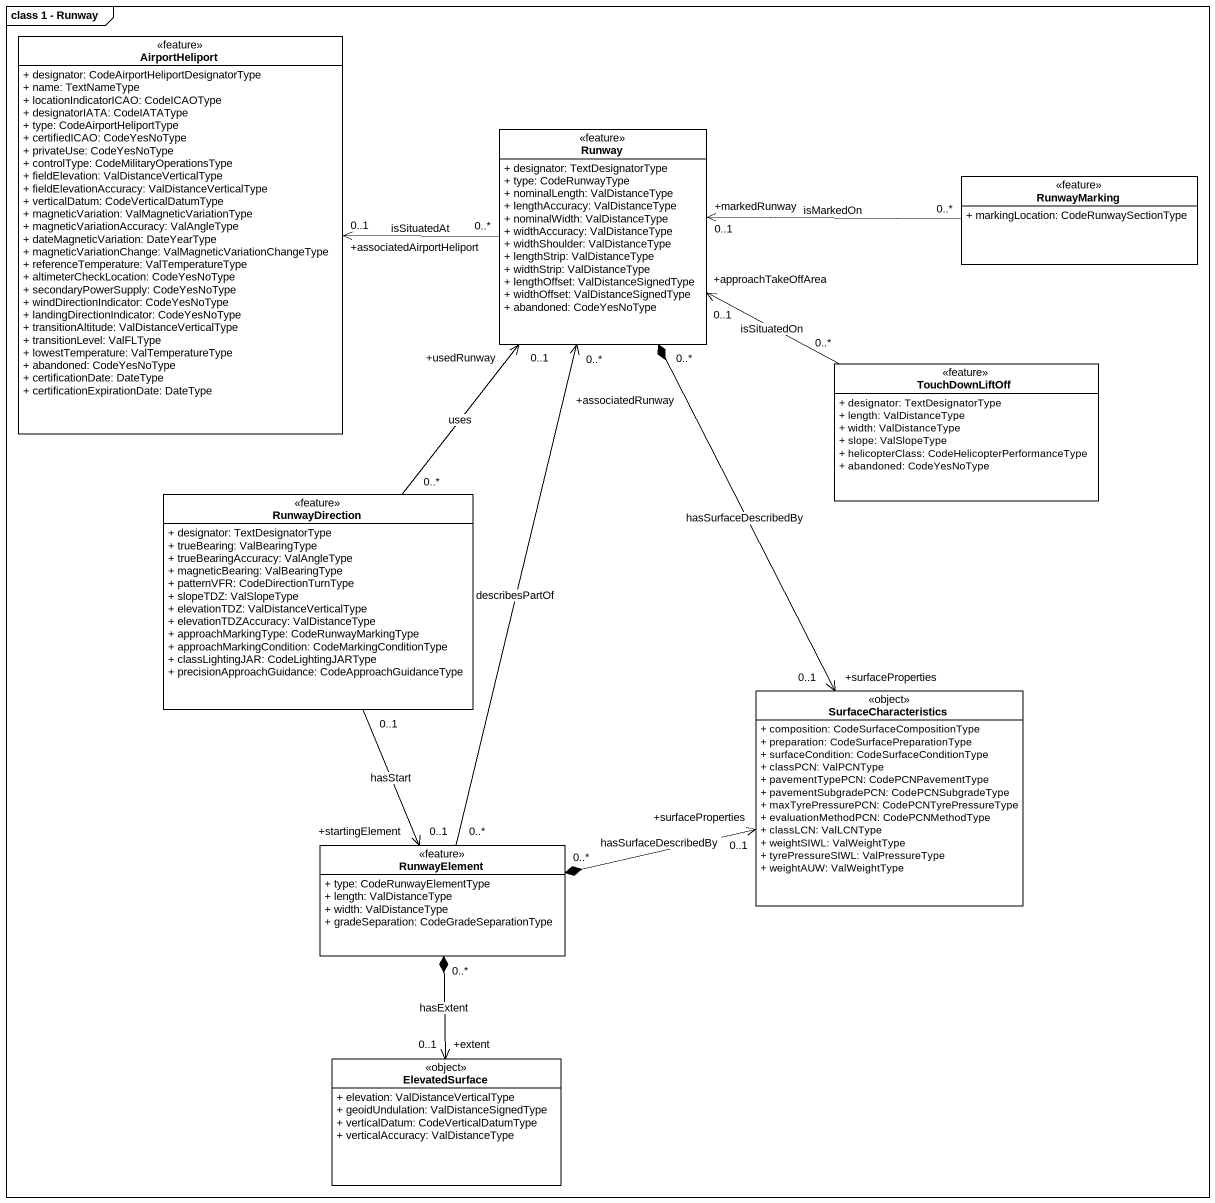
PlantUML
@startuml
mainframe class 1 - Runway
hide circle
hide empty members
skinparam classAttributeIconSize 0
class AirportHeliport <<feature>> {
  + designator: CodeAirportHeliportDesignatorType
  + name: TextNameType
  + locationIndicatorICAO: CodeICAOType
  + designatorIATA: CodeIATAType
  + type: CodeAirportHeliportType
  + certifiedICAO: CodeYesNoType
  + privateUse: CodeYesNoType
  + controlType: CodeMilitaryOperationsType
  + fieldElevation: ValDistanceVerticalType
  + fieldElevationAccuracy: ValDistanceVerticalType
  + verticalDatum: CodeVerticalDatumType
  + magneticVariation: ValMagneticVariationType
  + magneticVariationAccuracy: ValAngleType
  + dateMagneticVariation: DateYearType
  + magneticVariationChange: ValMagneticVariationChangeType
  + referenceTemperature: ValTemperatureType
  + altimeterCheckLocation: CodeYesNoType
  + secondaryPowerSupply: CodeYesNoType
  + windDirectionIndicator: CodeYesNoType
  + landingDirectionIndicator: CodeYesNoType
  + transitionAltitude: ValDistanceVerticalType
  + transitionLevel: ValFLType
  + lowestTemperature: ValTemperatureType
  + abandoned: CodeYesNoType
  + certificationDate: DateType
  + certificationExpirationDate: DateType
}
class Runway <<feature>> {
  + designator: TextDesignatorType
  + type: CodeRunwayType
  + nominalLength: ValDistanceType
  + lengthAccuracy: ValDistanceType
  + nominalWidth: ValDistanceType
  + widthAccuracy: ValDistanceType
  + widthShoulder: ValDistanceType
  + lengthStrip: ValDistanceType
  + widthStrip: ValDistanceType
  + lengthOffset: ValDistanceSignedType
  + widthOffset: ValDistanceSignedType
  + abandoned: CodeYesNoType
}
class RunwayMarking <<feature>> {
  + markingLocation: CodeRunwaySectionType
}
class TouchDownLiftOff <<feature>> {
  + designator: TextDesignatorType
  + length: ValDistanceType
  + width: ValDistanceType
  + slope: ValSlopeType
  + helicopterClass: CodeHelicopterPerformanceType
  + abandoned: CodeYesNoType
}
class RunwayDirection <<feature>> {
  + designator: TextDesignatorType
  + trueBearing: ValBearingType
  + trueBearingAccuracy: ValAngleType
  + magneticBearing: ValBearingType
  + patternVFR: CodeDirectionTurnType
  + slopeTDZ: ValSlopeType
  + elevationTDZ: ValDistanceVerticalType
  + elevationTDZAccuracy: ValDistanceType
  + approachMarkingType: CodeRunwayMarkingType
  + approachMarkingCondition: CodeMarkingConditionType
  + classLightingJAR: CodeLightingJARType
  + precisionApproachGuidance: CodeApproachGuidanceType
}
class SurfaceCharacteristics <<object>> {
  + composition: CodeSurfaceCompositionType
  + preparation: CodeSurfacePreparationType
  + surfaceCondition: CodeSurfaceConditionType
  + classPCN: ValPCNType
  + pavementTypePCN: CodePCNPavementType
  + pavementSubgradePCN: CodePCNSubgradeType
  + maxTyrePressurePCN: CodePCNTyrePressureType
  + evaluationMethodPCN: CodePCNMethodType
  + classLCN: ValLCNType
  + weightSIWL: ValWeightType
  + tyrePressureSIWL: ValPressureType
  + weightAUW: ValWeightType
}
class RunwayElement <<feature>> {
  + type: CodeRunwayElementType
  + length: ValDistanceType
  + width: ValDistanceType
  + gradeSeparation: CodeGradeSeparationType
}
class ElevatedSurface <<object>> {
  + elevation: ValDistanceVerticalType
  + geoidUndulation: ValDistanceSignedType
  + verticalDatum: CodeVerticalDatumType
  + verticalAccuracy: ValDistanceType
}
Runway "0..*" -left-> "+associatedAirportHeliport\n0..1" AirportHeliport : isSituatedAt
Runway "0..*" *--> "+surfaceProperties\n0..1" SurfaceCharacteristics : hasSurfaceDescribedBy
RunwayMarking "0..*" -left-> "+markedRunway\n0..1" Runway : isMarkedOn
TouchDownLiftOff "0..*" -left-> "+approachTakeOffArea\n0..1" Runway : isSituatedOn
RunwayDirection "0..*" -up-> "+usedRunway\n0..1" Runway : uses
RunwayElement "0..*" -up-> "+associatedRunway\n0..*" Runway : describesPartOf
RunwayElement "+startingElement\n0..1" <-up- "0..1" RunwayDirection : hasStart
RunwayElement "0..*" *-right-> "+surfaceProperties\n0..1" SurfaceCharacteristics : hasSurfaceDescribedBy
RunwayElement "0..*" *--> "+extent\n0..1" ElevatedSurface : hasExtent
@enduml
